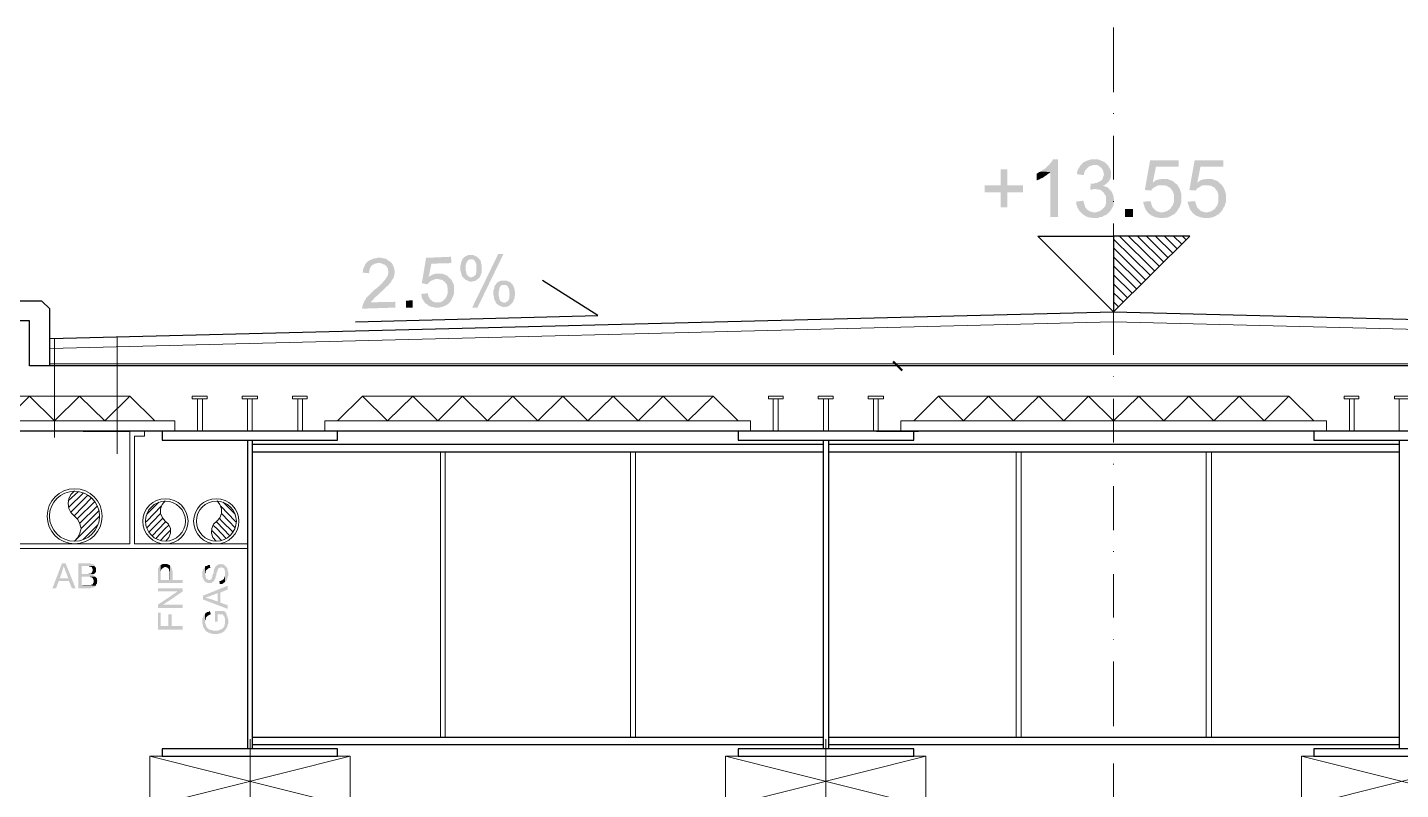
# Model space of a CAD drawing. Header units: millimetres. Extents: x -35.3 to 0.3, y 0.4 to 20.6.
# Drawn here: x -25.206 to -23.047, y 17.019 to 18.219 of the extents above; entities that cross this region are included whole.
import ezdxf

# ---------------------------------------------------------------- set-up
doc = ezdxf.new("R2010")
doc.units = ezdxf.units.MM
doc.linetypes.add('PDF_IMPORT', pattern=[1, 0.8, -0.2])
doc.layers.add('PDF _Geometria', color=7, linetype='Continuous')
doc.layers.add('PDF _Riempimenti solidi', color=7, linetype='Continuous')

msp = doc.modelspace()

# ---------------------------------------------------------------- hatches: boundary and pattern name
at = {"layer": 'PDF _Riempimenti solidi', "transparency": 33554559}
for points in [[(-23.586, 18.011), (-23.5935, 18.011), (-23.5952, 18.0085), (-23.596, 18.0068), (-23.5977, 18.0052), (-23.5993, 18.0027), (-23.601, 18.001), (-23.6035, 17.9993), (-23.6043, 17.9977), (-23.6068, 17.996), (-23.6085, 17.9952), (-23.611, 17.9935), (-23.6127, 17.9918), (-23.5977, 17.991), (-23.5977, 17.9202), (-23.586, 17.9202)], [(-23.5293, 18.011), (-23.5335, 18.011), (-23.5385, 18.0093), (-23.541, 18.0085), (-23.5427, 18.0077), (-23.5452, 18.0068), (-23.5468, 18.0052), (-23.5485, 18.0035), (-23.5285, 18.0018), (-23.5243, 18.0018), (-23.5218, 18.001), (-23.5202, 17.9993), (-23.5177, 17.9977), (-23.5168, 17.9968), (-23.516, 17.9952), (-23.5143, 17.9927), (-23.5143, 17.9902), (-23.5135, 17.9877), (-23.5135, 17.9868), (-23.5152, 17.9818), (-23.516, 17.9793), (-23.5177, 17.9777), (-23.5193, 17.9768), (-23.5202, 17.976), (-23.5227, 17.9752), (-23.5252, 17.9735), (-23.5277, 17.9735), (-23.5302, 17.9727), (-23.5327, 17.9727), (-23.511, 17.9718), (-23.5085, 17.9735), (-23.5052, 17.9768), (-23.5052, 17.9777), (-23.5035, 17.9802), (-23.5027, 17.9827), (-23.5027, 17.9927), (-23.5035, 17.9943), (-23.5043, 17.9968), (-23.506, 17.9993), (-23.506, 18.0002), (-23.5077, 18.0018), (-23.5093, 18.0035), (-23.5127, 18.0068), (-23.5152, 18.0077), (-23.5168, 18.0085), (-23.5193, 18.0093), (-23.521, 18.0102), (-23.5235, 18.011), (-23.526, 18.011)], [(-23.396, 18.0093), (-23.441, 18.0093), (-23.4493, 17.9627), (-23.4393, 17.9618), (-23.4385, 17.9635), (-23.4368, 17.9652), (-23.4343, 17.9668), (-23.4327, 17.9677), (-23.4302, 17.9693), (-23.4277, 17.9702), (-23.4227, 17.9702), (-23.3993, 17.9718), (-23.4018, 17.9735), (-23.4368, 17.9743), (-23.4318, 17.9993), (-23.396, 17.9993)], [(-23.326, 18.0093), (-23.371, 18.0093), (-23.3793, 17.9627), (-23.3693, 17.9618), (-23.3685, 17.9635), (-23.3668, 17.9652), (-23.3643, 17.9668), (-23.3627, 17.9677), (-23.3602, 17.9693), (-23.3577, 17.9702), (-23.3527, 17.9702), (-23.3293, 17.9718), (-23.3318, 17.9735), (-23.3668, 17.9743), (-23.3618, 17.9993), (-23.326, 17.9993)], [(-23.6652, 17.9952), (-23.676, 17.9952), (-23.676, 17.9702), (-23.701, 17.9702), (-23.701, 17.9593), (-23.676, 17.9593), (-23.676, 17.9352), (-23.6652, 17.9352), (-23.6652, 17.9593), (-23.641, 17.9593), (-23.641, 17.9702), (-23.6652, 17.9702)], [(-23.6127, 17.9918), (-23.6152, 17.991), (-23.6177, 17.9893), (-23.6193, 17.9885), (-23.6193, 17.9777), (-23.6177, 17.9785), (-23.6152, 17.9793), (-23.6127, 17.981), (-23.6102, 17.9818), (-23.6052, 17.9852), (-23.6027, 17.9868), (-23.601, 17.9885), (-23.5993, 17.9893), (-23.5977, 17.991)], [(-23.5485, 18.0035), (-23.5502, 18.0018), (-23.5518, 17.9993), (-23.5527, 17.9977), (-23.5543, 17.9952), (-23.5552, 17.9927), (-23.556, 17.9902), (-23.556, 17.9877), (-23.5452, 17.986), (-23.5452, 17.9868), (-23.5443, 17.9902), (-23.5435, 17.9927), (-23.5427, 17.9943), (-23.541, 17.996), (-23.5393, 17.9977), (-23.5377, 17.9993), (-23.536, 18.0002), (-23.5335, 18.001), (-23.531, 18.0018), (-23.5285, 18.0018)], [(-23.506, 17.9652), (-23.5277, 17.9643), (-23.526, 17.9643), (-23.5235, 17.9635), (-23.521, 17.9635), (-23.5185, 17.9627), (-23.5168, 17.961), (-23.5152, 17.9593), (-23.5135, 17.9585), (-23.5127, 17.956), (-23.511, 17.9543), (-23.5102, 17.9518), (-23.5102, 17.9418), (-23.511, 17.9393), (-23.5118, 17.9368), (-23.5135, 17.9352), (-23.5152, 17.9335), (-23.5168, 17.9318), (-23.5193, 17.9302), (-23.521, 17.9293), (-23.5235, 17.9285), (-23.526, 17.9277), (-23.5502, 17.9277), (-23.5485, 17.926), (-23.5468, 17.9243), (-23.5452, 17.9235), (-23.5427, 17.9218), (-23.541, 17.921), (-23.5385, 17.9202), (-23.536, 17.9193), (-23.5335, 17.9193), (-23.531, 17.9185), (-23.5243, 17.9185), (-23.5218, 17.9193), (-23.5193, 17.9202), (-23.5168, 17.9202), (-23.5143, 17.9218), (-23.5127, 17.9227), (-23.5102, 17.9235), (-23.5085, 17.9252), (-23.5068, 17.9268), (-23.506, 17.9268), (-23.5043, 17.9293), (-23.5027, 17.931), (-23.5018, 17.9327), (-23.5002, 17.9352), (-23.4993, 17.9368), (-23.4985, 17.9393), (-23.4985, 17.9418), (-23.4977, 17.9443), (-23.4977, 17.9477), (-23.4985, 17.9502), (-23.4985, 17.9527), (-23.4993, 17.9552), (-23.5002, 17.9577), (-23.501, 17.9593), (-23.5027, 17.9618), (-23.5043, 17.9635)], [(-23.5343, 17.9727), (-23.5352, 17.9635), (-23.5318, 17.9635), (-23.5293, 17.9643), (-23.5277, 17.9643), (-23.506, 17.9652), (-23.5077, 17.9668), (-23.5102, 17.9677), (-23.5127, 17.9685), (-23.5152, 17.9693), (-23.5127, 17.9702), (-23.511, 17.9718), (-23.5327, 17.9727)], [(-23.4193, 17.9802), (-23.4227, 17.9802), (-23.4252, 17.9793), (-23.4277, 17.9793), (-23.4302, 17.9785), (-23.4327, 17.9777), (-23.4343, 17.976), (-23.4368, 17.9743), (-23.4018, 17.9735), (-23.4035, 17.9752), (-23.4052, 17.9768), (-23.4077, 17.9777), (-23.4102, 17.9785), (-23.4118, 17.9793), (-23.4143, 17.9802), (-23.4168, 17.9802)], [(-23.3993, 17.9718), (-23.4227, 17.9702), (-23.4193, 17.9702), (-23.4168, 17.9693), (-23.4143, 17.9693), (-23.4127, 17.9677), (-23.4102, 17.9668), (-23.4085, 17.9652), (-23.4077, 17.9635), (-23.406, 17.9618), (-23.4052, 17.9602), (-23.4043, 17.9577), (-23.4035, 17.9552), (-23.4035, 17.9443), (-23.4043, 17.9418), (-23.4052, 17.9393), (-23.406, 17.9377), (-23.4077, 17.936), (-23.4085, 17.9335), (-23.4093, 17.9335), (-23.411, 17.9318), (-23.4135, 17.9302), (-23.4152, 17.9293), (-23.4177, 17.9285), (-23.4202, 17.9277), (-23.4227, 17.9277), (-23.4002, 17.9277), (-23.3985, 17.9293), (-23.3985, 17.9302), (-23.3968, 17.9318), (-23.396, 17.9343), (-23.3943, 17.936), (-23.3935, 17.9385), (-23.3927, 17.941), (-23.3918, 17.9435), (-23.3918, 17.9568), (-23.3927, 17.9593), (-23.3935, 17.9618), (-23.3943, 17.9643), (-23.3952, 17.966), (-23.3968, 17.9685), (-23.3977, 17.9702)], [(-23.3493, 17.9802), (-23.3527, 17.9802), (-23.3552, 17.9793), (-23.3577, 17.9793), (-23.3602, 17.9785), (-23.3627, 17.9777), (-23.3643, 17.976), (-23.3668, 17.9743), (-23.3318, 17.9735), (-23.3352, 17.9768), (-23.3377, 17.9777), (-23.3402, 17.9785), (-23.3418, 17.9793), (-23.3443, 17.9802), (-23.3468, 17.9802)], [(-23.3293, 17.9718), (-23.3527, 17.9702), (-23.3493, 17.9702), (-23.3468, 17.9693), (-23.3443, 17.9693), (-23.3427, 17.9677), (-23.3402, 17.9668), (-23.3385, 17.9652), (-23.3377, 17.9635), (-23.336, 17.9618), (-23.3352, 17.9602), (-23.3343, 17.9577), (-23.3335, 17.9552), (-23.3335, 17.9443), (-23.3343, 17.9418), (-23.3352, 17.9393), (-23.336, 17.9377), (-23.3377, 17.936), (-23.3385, 17.9335), (-23.3393, 17.9335), (-23.341, 17.9318), (-23.3435, 17.9302), (-23.3452, 17.9293), (-23.3477, 17.9285), (-23.3502, 17.9277), (-23.3527, 17.9277), (-23.3302, 17.9277), (-23.3285, 17.9293), (-23.3285, 17.9302), (-23.3268, 17.9318), (-23.326, 17.9343), (-23.3243, 17.936), (-23.3235, 17.9385), (-23.3227, 17.941), (-23.3218, 17.9435), (-23.3218, 17.9568), (-23.3227, 17.9593), (-23.3235, 17.9618), (-23.3243, 17.9643), (-23.3252, 17.966), (-23.3268, 17.9685), (-23.3277, 17.9702)], [(-23.546, 17.946), (-23.5577, 17.9443), (-23.5568, 17.9427), (-23.5568, 17.9402), (-23.556, 17.9377), (-23.5552, 17.9352), (-23.5543, 17.9335), (-23.5527, 17.931), (-23.5518, 17.9293), (-23.5502, 17.9277), (-23.5285, 17.9277), (-23.531, 17.9277), (-23.5335, 17.9285), (-23.536, 17.9293), (-23.5377, 17.9302), (-23.5393, 17.9318), (-23.5402, 17.9318), (-23.541, 17.9335), (-23.5427, 17.9352), (-23.5435, 17.9377), (-23.5443, 17.9402), (-23.5452, 17.9427)], [(-23.4402, 17.9452), (-23.4518, 17.9443), (-23.4518, 17.9427), (-23.451, 17.9402), (-23.4502, 17.9377), (-23.4493, 17.9352), (-23.4485, 17.9335), (-23.4477, 17.931), (-23.446, 17.9293), (-23.4443, 17.9268), (-23.4427, 17.9252), (-23.441, 17.9243), (-23.4393, 17.9227), (-23.4368, 17.9218), (-23.4352, 17.921), (-23.4327, 17.9202), (-23.4302, 17.9193), (-23.4277, 17.9193), (-23.4252, 17.9185), (-23.4193, 17.9185), (-23.4168, 17.9193), (-23.4143, 17.9193), (-23.4118, 17.9202), (-23.4102, 17.921), (-23.4077, 17.9218), (-23.406, 17.9235), (-23.4035, 17.9243), (-23.4018, 17.926), (-23.4002, 17.9277), (-23.4252, 17.9277), (-23.4277, 17.9285), (-23.4302, 17.9293), (-23.4318, 17.9302), (-23.4335, 17.9318), (-23.4352, 17.9335), (-23.4368, 17.9352), (-23.4377, 17.9368), (-23.4385, 17.9393), (-23.4393, 17.9418)], [(-23.3702, 17.9452), (-23.3818, 17.9443), (-23.3818, 17.9427), (-23.381, 17.9402), (-23.3802, 17.9377), (-23.3793, 17.9352), (-23.3785, 17.9335), (-23.3777, 17.931), (-23.376, 17.9293), (-23.3743, 17.9268), (-23.3727, 17.9252), (-23.371, 17.9243), (-23.3693, 17.9227), (-23.3668, 17.9218), (-23.3652, 17.921), (-23.3627, 17.9202), (-23.3602, 17.9193), (-23.3577, 17.9193), (-23.3552, 17.9185), (-23.3493, 17.9185), (-23.3468, 17.9193), (-23.3443, 17.9193), (-23.3418, 17.9202), (-23.3402, 17.921), (-23.3377, 17.9218), (-23.336, 17.9235), (-23.3335, 17.9243), (-23.3302, 17.9277), (-23.3552, 17.9277), (-23.3577, 17.9285), (-23.3602, 17.9293), (-23.3618, 17.9302), (-23.3635, 17.9318), (-23.3668, 17.9352), (-23.3677, 17.9368), (-23.3685, 17.9393), (-23.3693, 17.9418)], [(-23.4677, 17.9202), (-23.4677, 17.9327), (-23.4802, 17.9327), (-23.4802, 17.9202)], [(-24.6543, 17.856), (-24.656, 17.856), (-24.6585, 17.8552), (-24.661, 17.8552), (-24.6627, 17.8543), (-24.6652, 17.8535), (-24.6668, 17.8527), (-24.6685, 17.8518), (-24.6702, 17.851), (-24.6718, 17.8493), (-24.6727, 17.8485), (-24.6743, 17.8468), (-24.6752, 17.8452), (-24.676, 17.8435), (-24.6768, 17.841), (-24.6777, 17.8393), (-24.6785, 17.8368), (-24.6785, 17.8352), (-24.6793, 17.8327), (-24.6693, 17.8318), (-24.6685, 17.8335), (-24.6685, 17.836), (-24.6677, 17.8385), (-24.6677, 17.8402), (-24.666, 17.8418), (-24.6652, 17.8435), (-24.6643, 17.8443), (-24.6627, 17.8452), (-24.6602, 17.8468), (-24.6585, 17.8468), (-24.656, 17.8477), (-24.6543, 17.8477), (-24.6343, 17.8485), (-24.636, 17.8502), (-24.6377, 17.851), (-24.6393, 17.8527), (-24.6427, 17.8543), (-24.6452, 17.8552), (-24.6468, 17.8552), (-24.6493, 17.856), (-24.6518, 17.856)], [(-24.5402, 17.8577), (-24.5793, 17.856), (-24.586, 17.816), (-24.5768, 17.8143), (-24.576, 17.816), (-24.5743, 17.8177), (-24.5727, 17.8193), (-24.571, 17.8202), (-24.5685, 17.821), (-24.5668, 17.8218), (-24.5643, 17.8227), (-24.5627, 17.8227), (-24.5427, 17.8243), (-24.5443, 17.826), (-24.5752, 17.826), (-24.571, 17.8468), (-24.5393, 17.8477)], [(-24.5218, 17.8543), (-24.5227, 17.8527), (-24.5235, 17.8502), (-24.5243, 17.8485), (-24.5243, 17.8468), (-24.5252, 17.8443), (-24.5252, 17.8352), (-24.5243, 17.8327), (-24.5235, 17.8302), (-24.5235, 17.8285), (-24.5227, 17.8268), (-24.521, 17.8252), (-24.5202, 17.8235), (-24.5193, 17.8235), (-24.5177, 17.8218), (-24.516, 17.821), (-24.5143, 17.8202), (-24.5127, 17.8193), (-24.5102, 17.8185), (-24.5068, 17.8185), (-24.5052, 17.8193), (-24.5027, 17.8193), (-24.501, 17.8202), (-24.4993, 17.8218), (-24.4977, 17.8227), (-24.496, 17.8243), (-24.4952, 17.8252), (-24.5085, 17.8252), (-24.511, 17.826), (-24.5127, 17.8268), (-24.5143, 17.8285), (-24.5152, 17.8302), (-24.516, 17.8318), (-24.516, 17.8335), (-24.5168, 17.836), (-24.5168, 17.8452), (-24.516, 17.8477), (-24.5152, 17.8493), (-24.5143, 17.8502), (-24.5143, 17.851), (-24.5127, 17.8527), (-24.511, 17.8535), (-24.5085, 17.8535)], [(-24.5093, 17.8602), (-24.5135, 17.8602), (-24.5152, 17.8593), (-24.5168, 17.8585), (-24.5185, 17.8577), (-24.5202, 17.856), (-24.5218, 17.8543), (-24.5085, 17.8535), (-24.506, 17.8535), (-24.5043, 17.8527), (-24.5027, 17.851), (-24.5018, 17.8493), (-24.501, 17.8477), (-24.5002, 17.8452), (-24.5002, 17.8335), (-24.501, 17.8318), (-24.501, 17.8302), (-24.5018, 17.8285), (-24.5027, 17.8285), (-24.5043, 17.8268), (-24.506, 17.826), (-24.5085, 17.8252), (-24.4952, 17.8252), (-24.4943, 17.8268), (-24.4935, 17.8285), (-24.4927, 17.831), (-24.4918, 17.8327), (-24.4918, 17.8443), (-24.4927, 17.8468), (-24.4927, 17.8485), (-24.4935, 17.851), (-24.4943, 17.8527), (-24.496, 17.8543), (-24.4968, 17.8552), (-24.4977, 17.856), (-24.4993, 17.8577), (-24.501, 17.8585), (-24.5027, 17.8593), (-24.5052, 17.8602), (-24.5068, 17.8602)], [(-24.4577, 17.8618), (-24.466, 17.8618), (-24.5068, 17.7777), (-24.4985, 17.7777)], [(-24.6343, 17.8485), (-24.6543, 17.8477), (-24.651, 17.8477), (-24.6485, 17.8468), (-24.6468, 17.846), (-24.6443, 17.8452), (-24.6435, 17.8443), (-24.6427, 17.8443), (-24.6418, 17.8427), (-24.6402, 17.841), (-24.6393, 17.8385), (-24.6393, 17.8368), (-24.6385, 17.8343), (-24.6385, 17.8327), (-24.6393, 17.831), (-24.6393, 17.8293), (-24.6402, 17.8268), (-24.6418, 17.8252), (-24.6427, 17.8227), (-24.646, 17.8193), (-24.6468, 17.8177), (-24.6485, 17.816), (-24.6502, 17.8143), (-24.6518, 17.8127), (-24.6535, 17.811), (-24.656, 17.8093), (-24.6577, 17.8077), (-24.6602, 17.806), (-24.6618, 17.8043), (-24.6635, 17.8027), (-24.6668, 17.7993), (-24.6685, 17.7977), (-24.6702, 17.796), (-24.671, 17.7952), (-24.6727, 17.7935), (-24.6735, 17.7927), (-24.6743, 17.7902), (-24.676, 17.7885), (-24.6768, 17.7868), (-24.6777, 17.7843), (-24.6785, 17.7827), (-24.6793, 17.7802), (-24.6793, 17.776), (-24.6277, 17.7777), (-24.6277, 17.7868), (-24.666, 17.786), (-24.6652, 17.7877), (-24.6618, 17.791), (-24.6618, 17.7918), (-24.6602, 17.7927), (-24.6593, 17.7943), (-24.6577, 17.7952), (-24.656, 17.7968), (-24.6535, 17.7993), (-24.651, 17.801), (-24.651, 17.8018), (-24.6485, 17.8035), (-24.6468, 17.8052), (-24.6452, 17.8068), (-24.6435, 17.8085), (-24.6418, 17.8102), (-24.6402, 17.8118), (-24.6385, 17.8127), (-24.6377, 17.8143), (-24.6368, 17.8152), (-24.636, 17.816), (-24.6343, 17.8177), (-24.6335, 17.8202), (-24.6327, 17.8218), (-24.631, 17.8235), (-24.6302, 17.8252), (-24.6302, 17.826), (-24.6293, 17.8285), (-24.6293, 17.8302), (-24.6285, 17.8327), (-24.6285, 17.8352), (-24.6293, 17.8368), (-24.6293, 17.8393), (-24.6302, 17.841), (-24.631, 17.8435), (-24.6327, 17.8468)], [(-24.5602, 17.831), (-24.5652, 17.831), (-24.5668, 17.8302), (-24.5693, 17.8293), (-24.5727, 17.8277), (-24.5752, 17.826), (-24.5443, 17.826), (-24.546, 17.8277), (-24.5477, 17.8285), (-24.5493, 17.8293), (-24.5518, 17.8302), (-24.5535, 17.831), (-24.5577, 17.831)], [(-24.5427, 17.8243), (-24.5627, 17.8227), (-24.5593, 17.8227), (-24.5577, 17.8218), (-24.5552, 17.8218), (-24.5535, 17.821), (-24.5518, 17.8193), (-24.5502, 17.8185), (-24.5493, 17.8177), (-24.5485, 17.816), (-24.5468, 17.8143), (-24.546, 17.8118), (-24.546, 17.8102), (-24.5452, 17.8077), (-24.5452, 17.8002), (-24.546, 17.7985), (-24.5468, 17.796), (-24.5477, 17.7943), (-24.5493, 17.791), (-24.5502, 17.791), (-24.5535, 17.7877), (-24.5568, 17.786), (-24.561, 17.786), (-24.5418, 17.786), (-24.541, 17.7877), (-24.5402, 17.7885), (-24.5377, 17.7935), (-24.5368, 17.796), (-24.536, 17.7977), (-24.5352, 17.7993), (-24.5352, 17.8118), (-24.536, 17.8143), (-24.5368, 17.816), (-24.5385, 17.8193), (-24.5393, 17.8218), (-24.541, 17.8227)], [(-24.4693, 17.8143), (-24.471, 17.8127), (-24.4718, 17.8102), (-24.4718, 17.8085), (-24.4727, 17.8068), (-24.4735, 17.8043), (-24.4735, 17.7977), (-24.4727, 17.7952), (-24.4727, 17.7927), (-24.4718, 17.7902), (-24.471, 17.7885), (-24.4685, 17.7835), (-24.4677, 17.7835), (-24.466, 17.7818), (-24.4643, 17.781), (-24.4627, 17.7802), (-24.4602, 17.7793), (-24.4585, 17.7785), (-24.4552, 17.7785), (-24.4535, 17.7793), (-24.451, 17.7793), (-24.4493, 17.7802), (-24.4477, 17.7818), (-24.446, 17.7827), (-24.4443, 17.7843), (-24.4435, 17.7852), (-24.4568, 17.7852), (-24.4585, 17.786), (-24.461, 17.7868), (-24.4627, 17.7885), (-24.4635, 17.7902), (-24.4643, 17.7918), (-24.4643, 17.7935), (-24.4652, 17.796), (-24.4652, 17.8027), (-24.4643, 17.8052), (-24.4643, 17.8077), (-24.4635, 17.8093), (-24.4627, 17.8102), (-24.4627, 17.811), (-24.461, 17.8127), (-24.4593, 17.8135), (-24.4568, 17.8135)], [(-24.4577, 17.8202), (-24.461, 17.8202), (-24.4635, 17.8193), (-24.4652, 17.8185), (-24.4668, 17.8177), (-24.4685, 17.816), (-24.4693, 17.8143), (-24.4568, 17.8135), (-24.4543, 17.8135), (-24.4527, 17.8127), (-24.451, 17.811), (-24.4502, 17.8093), (-24.4493, 17.8077), (-24.4485, 17.8052), (-24.4485, 17.8002), (-24.4477, 17.7985), (-24.4485, 17.796), (-24.4485, 17.7918), (-24.4502, 17.7885), (-24.451, 17.7877), (-24.4527, 17.7868), (-24.4543, 17.786), (-24.456, 17.7852), (-24.4435, 17.7852), (-24.4427, 17.7868), (-24.4418, 17.7885), (-24.441, 17.791), (-24.4402, 17.7927), (-24.4402, 17.7952), (-24.4393, 17.7977), (-24.4393, 17.8018), (-24.4402, 17.8043), (-24.4402, 17.8068), (-24.441, 17.8085), (-24.4418, 17.811), (-24.4427, 17.8127), (-24.4435, 17.8143), (-24.4452, 17.8152), (-24.4452, 17.816), (-24.4468, 17.8177), (-24.4493, 17.8185), (-24.451, 17.8193), (-24.4527, 17.8202), (-24.4552, 17.8202)], [(-24.611, 17.7777), (-24.611, 17.7885), (-24.6002, 17.7893), (-24.6002, 17.7777)], [(-24.5768, 17.8002), (-24.5868, 17.7993), (-24.5868, 17.7977), (-24.586, 17.796), (-24.586, 17.7935), (-24.5852, 17.7918), (-24.5843, 17.7893), (-24.5827, 17.7877), (-24.5818, 17.786), (-24.5802, 17.7843), (-24.5785, 17.7835), (-24.5777, 17.7827), (-24.576, 17.781), (-24.5743, 17.7802), (-24.5718, 17.7793), (-24.5702, 17.7785), (-24.5677, 17.7785), (-24.566, 17.7777), (-24.5585, 17.7777), (-24.556, 17.7785), (-24.5543, 17.7785), (-24.5527, 17.7793), (-24.5502, 17.7802), (-24.5468, 17.7818), (-24.5452, 17.7835), (-24.5435, 17.7843), (-24.5418, 17.786), (-24.566, 17.786), (-24.5693, 17.7877), (-24.571, 17.7893), (-24.5727, 17.7902), (-24.5743, 17.7935), (-24.576, 17.7952), (-24.576, 17.7977)], [(-25.146, 17.3752), (-25.1518, 17.3752), (-25.1668, 17.336), (-25.161, 17.336), (-25.1568, 17.3477), (-25.141, 17.3477), (-25.1552, 17.3518), (-25.151, 17.3635), (-25.151, 17.3652), (-25.1502, 17.366), (-25.1502, 17.3677), (-25.1493, 17.3693), (-25.1493, 17.371)], [(-25.146, 17.3752), (-25.1493, 17.371), (-25.1485, 17.3702), (-25.1485, 17.3685), (-25.1477, 17.3677), (-25.1477, 17.3668), (-25.1468, 17.3652), (-25.1468, 17.3643), (-25.146, 17.3627), (-25.1418, 17.3518), (-25.1552, 17.3518), (-25.141, 17.3477), (-25.136, 17.336), (-25.1302, 17.336)], [(-25.111, 17.3752), (-25.126, 17.3752), (-25.126, 17.336), (-25.1068, 17.336), (-25.106, 17.3368), (-25.1035, 17.3368), (-25.1018, 17.3377), (-25.101, 17.3377), (-25.1002, 17.3385), (-25.0993, 17.3393), (-25.0985, 17.3402), (-25.121, 17.341), (-25.121, 17.3543), (-25.0993, 17.3543), (-25.1002, 17.3552), (-25.101, 17.3552), (-25.1018, 17.356), (-25.1027, 17.3568), (-25.1035, 17.3568), (-25.1027, 17.3577), (-25.1018, 17.3585), (-25.121, 17.3585), (-25.121, 17.371), (-25.1002, 17.371), (-25.101, 17.3718), (-25.101, 17.3727), (-25.1018, 17.3735), (-25.1035, 17.3735), (-25.1043, 17.3743), (-25.106, 17.3743), (-25.1068, 17.3752), (-25.1102, 17.3752)], [(-25.1002, 17.371), (-25.1127, 17.371), (-25.1093, 17.371), (-25.1085, 17.3702), (-25.1068, 17.3702), (-25.106, 17.3693), (-25.1052, 17.3693), (-25.1043, 17.3685), (-25.1043, 17.3677), (-25.1035, 17.3668), (-25.1035, 17.3635), (-25.1043, 17.3618), (-25.1043, 17.361), (-25.1052, 17.3602), (-25.106, 17.3593), (-25.1085, 17.3593), (-25.1102, 17.3585), (-25.121, 17.3585), (-25.1018, 17.3585), (-25.101, 17.3593), (-25.1002, 17.3593), (-25.0993, 17.3602), (-25.0993, 17.361), (-25.0985, 17.3618), (-25.0985, 17.3685), (-25.0993, 17.3693), (-25.1002, 17.3702)], [(-25.001, 17.3593), (-25.001, 17.3443), (-24.9618, 17.3443), (-24.9618, 17.3493), (-24.9777, 17.3493), (-24.9777, 17.3635), (-24.9785, 17.3643), (-24.9785, 17.3668), (-24.9793, 17.3677), (-24.9793, 17.3685), (-24.9802, 17.3693), (-24.9802, 17.3702), (-24.981, 17.371), (-24.9818, 17.3718), (-24.9827, 17.3493), (-24.9968, 17.3493), (-24.9968, 17.3727), (-24.9977, 17.3718), (-24.9985, 17.371), (-24.9993, 17.3702), (-24.9993, 17.3693), (-25.0002, 17.3685), (-25.0002, 17.3677), (-25.001, 17.3668), (-25.001, 17.361)], [(-24.9968, 17.3727), (-24.9968, 17.3593), (-24.9968, 17.3627), (-24.996, 17.3635), (-24.996, 17.3652), (-24.9952, 17.366), (-24.9943, 17.3668), (-24.9935, 17.3677), (-24.9927, 17.3685), (-24.9918, 17.3685), (-24.991, 17.3693), (-24.9877, 17.3693), (-24.9868, 17.3685), (-24.986, 17.3685), (-24.9852, 17.3677), (-24.9843, 17.3668), (-24.9835, 17.366), (-24.9835, 17.3643), (-24.9827, 17.3635), (-24.9827, 17.3493), (-24.9818, 17.3718), (-24.9827, 17.3727), (-24.9835, 17.3727), (-24.9843, 17.3735), (-24.9852, 17.3735), (-24.9868, 17.3743), (-24.9935, 17.3743), (-24.9943, 17.3735), (-24.9952, 17.3735), (-24.996, 17.3727)], [(-24.931, 17.3577), (-24.931, 17.3535), (-24.9302, 17.3527), (-24.9302, 17.3518), (-24.9293, 17.351), (-24.9293, 17.3502), (-24.9285, 17.3485), (-24.9277, 17.3477), (-24.9277, 17.3468), (-24.9268, 17.3468), (-24.926, 17.346), (-24.9252, 17.3452), (-24.9243, 17.3452), (-24.9235, 17.3443), (-24.9168, 17.3443), (-24.916, 17.3452), (-24.9152, 17.3452), (-24.9152, 17.346), (-24.9143, 17.346), (-24.9135, 17.3468), (-24.9127, 17.3477), (-24.9118, 17.3485), (-24.9118, 17.3502), (-24.911, 17.351), (-24.9102, 17.3527), (-24.9102, 17.3543), (-24.9093, 17.356), (-24.9093, 17.3585), (-24.9085, 17.3593), (-24.9085, 17.361), (-24.9077, 17.3618), (-24.9077, 17.3635), (-24.9068, 17.3643), (-24.9068, 17.3652), (-24.906, 17.3668), (-24.9052, 17.3677), (-24.9043, 17.3677), (-24.9035, 17.3685), (-24.9027, 17.3685), (-24.9018, 17.3693), (-24.901, 17.3693), (-24.9002, 17.3685), (-24.8993, 17.3685), (-24.8985, 17.3677), (-24.8977, 17.3677), (-24.8968, 17.3668), (-24.896, 17.3652), (-24.896, 17.3635), (-24.8952, 17.3627), (-24.8952, 17.346), (-24.8943, 17.3468), (-24.8935, 17.3477), (-24.8927, 17.3485), (-24.8927, 17.3493), (-24.8918, 17.3502), (-24.8918, 17.3518), (-24.891, 17.3527), (-24.891, 17.3543), (-24.8902, 17.356), (-24.8902, 17.3618), (-24.891, 17.3627), (-24.891, 17.3652), (-24.8918, 17.366), (-24.8918, 17.3677), (-24.8927, 17.3685), (-24.8935, 17.3693), (-24.8935, 17.3702), (-24.8943, 17.371), (-24.8952, 17.3718), (-24.896, 17.3718), (-24.8968, 17.3727), (-24.8977, 17.3735), (-24.9002, 17.3735), (-24.901, 17.3743), (-24.9027, 17.3743), (-24.9035, 17.3735), (-24.906, 17.3735), (-24.9068, 17.3727), (-24.9077, 17.3727), (-24.9085, 17.3718), (-24.9093, 17.371), (-24.9102, 17.3702), (-24.911, 17.3693), (-24.911, 17.3685), (-24.9118, 17.3677), (-24.9118, 17.3668), (-24.9127, 17.366), (-24.9127, 17.3635), (-24.9135, 17.3627), (-24.9135, 17.3602), (-24.9143, 17.3585), (-24.9143, 17.3577), (-24.9152, 17.356), (-24.9152, 17.3543), (-24.916, 17.3535), (-24.916, 17.3518), (-24.9168, 17.351), (-24.9177, 17.3502), (-24.9185, 17.3493), (-24.9218, 17.3493), (-24.9227, 17.3502), (-24.9243, 17.3502), (-24.9243, 17.351), (-24.9252, 17.3518), (-24.9252, 17.3527), (-24.926, 17.3535), (-24.926, 17.3568), (-24.9268, 17.3585), (-24.9268, 17.3702), (-24.9268, 17.3693), (-24.9277, 17.3685), (-24.9285, 17.3677), (-24.9293, 17.3668), (-24.9293, 17.3652), (-24.9302, 17.3643), (-24.9302, 17.3635), (-24.931, 17.3627), (-24.931, 17.3593)], [(-24.9268, 17.3702), (-24.9268, 17.3585), (-24.9268, 17.3593), (-24.926, 17.3602), (-24.926, 17.3627), (-24.9252, 17.3635), (-24.9252, 17.3643), (-24.9243, 17.3652), (-24.9235, 17.366), (-24.9227, 17.366), (-24.9218, 17.3668), (-24.921, 17.3677), (-24.9185, 17.3677), (-24.9193, 17.3727), (-24.9218, 17.3727), (-24.9227, 17.3718), (-24.9235, 17.3718), (-24.9243, 17.371), (-24.926, 17.371)], [(-24.9043, 17.3477), (-24.9035, 17.3427), (-24.9002, 17.3427), (-24.8993, 17.3435), (-24.8985, 17.3435), (-24.8977, 17.3443), (-24.8968, 17.3452), (-24.896, 17.3452), (-24.8952, 17.346), (-24.8952, 17.3593), (-24.8952, 17.3552), (-24.896, 17.3543), (-24.896, 17.3535), (-24.8968, 17.3527), (-24.8968, 17.351), (-24.8977, 17.3502), (-24.8985, 17.3502), (-24.8993, 17.3493), (-24.9002, 17.3485), (-24.901, 17.3485), (-24.9018, 17.3477), (-24.9027, 17.3477)], [(-25.0993, 17.3543), (-25.1118, 17.3543), (-25.1077, 17.3543), (-25.1068, 17.3535), (-25.1052, 17.3535), (-25.1043, 17.3527), (-25.1035, 17.3518), (-25.1027, 17.351), (-25.1027, 17.3502), (-25.1018, 17.3493), (-25.1018, 17.3452), (-25.1027, 17.3443), (-25.1027, 17.3435), (-25.1035, 17.3427), (-25.1043, 17.3418), (-25.1052, 17.3418), (-25.1068, 17.341), (-25.121, 17.341), (-25.0985, 17.3402), (-25.0985, 17.341), (-25.0977, 17.3427), (-25.0968, 17.3435), (-25.0968, 17.346), (-25.096, 17.3477), (-25.0968, 17.3485), (-25.0968, 17.3518), (-25.0977, 17.3527), (-25.0985, 17.3535)], [(-25.001, 17.336), (-25.001, 17.331), (-24.9618, 17.331), (-24.9618, 17.336)], [(-24.9302, 17.3243), (-24.926, 17.321), (-24.9252, 17.3218), (-24.9235, 17.3218), (-24.9227, 17.3227), (-24.9218, 17.3227), (-24.9202, 17.3235), (-24.9193, 17.3235), (-24.9177, 17.3243), (-24.9068, 17.3285), (-24.9068, 17.3152), (-24.9027, 17.3293), (-24.891, 17.3343), (-24.891, 17.3402)], [(-25.001, 17.3102), (-24.9927, 17.3102), (-24.9618, 17.331), (-24.9702, 17.331)], [(-24.9302, 17.3243), (-24.9302, 17.3185), (-24.891, 17.3035), (-24.891, 17.3093), (-24.9027, 17.3135), (-24.9027, 17.3293), (-24.9068, 17.3152), (-24.9185, 17.3193), (-24.9202, 17.3193), (-24.921, 17.3202), (-24.9227, 17.3202), (-24.9243, 17.321), (-24.926, 17.321)], [(-25.001, 17.3102), (-25.001, 17.3052), (-24.9618, 17.3052), (-24.9618, 17.3102), (-24.9927, 17.3102)], [(-25.001, 17.2977), (-25.001, 17.271), (-24.9618, 17.271), (-24.9618, 17.2768), (-24.9793, 17.2768), (-24.9793, 17.2952), (-24.9843, 17.2952), (-24.9843, 17.2768), (-24.9968, 17.2768), (-24.9968, 17.2977)], [(-24.931, 17.2835), (-24.931, 17.2793), (-24.9302, 17.2785), (-24.9302, 17.276), (-24.9293, 17.2752), (-24.9293, 17.2743), (-24.9285, 17.2735), (-24.9285, 17.2727), (-24.9277, 17.2718), (-24.9268, 17.271), (-24.9268, 17.2702), (-24.926, 17.2693), (-24.9252, 17.2685), (-24.9243, 17.2677), (-24.9235, 17.2677), (-24.9227, 17.2668), (-24.921, 17.266), (-24.9202, 17.266), (-24.9193, 17.2652), (-24.9168, 17.2652), (-24.916, 17.2643), (-24.9052, 17.2643), (-24.9043, 17.2652), (-24.9018, 17.2652), (-24.901, 17.266), (-24.9002, 17.266), (-24.8993, 17.2668), (-24.8985, 17.2668), (-24.8977, 17.2677), (-24.8968, 17.2685), (-24.896, 17.2693), (-24.8952, 17.2702), (-24.8943, 17.271), (-24.8952, 17.2835), (-24.8952, 17.2802), (-24.896, 17.2793), (-24.896, 17.2777), (-24.8968, 17.276), (-24.8977, 17.2752), (-24.8977, 17.2743), (-24.8985, 17.2735), (-24.8993, 17.2727), (-24.9002, 17.2727), (-24.901, 17.2718), (-24.9018, 17.271), (-24.9035, 17.271), (-24.9043, 17.2702), (-24.9052, 17.2702), (-24.906, 17.2693), (-24.9143, 17.2693), (-24.916, 17.2702), (-24.9177, 17.2702), (-24.9185, 17.271), (-24.9202, 17.271), (-24.921, 17.2718), (-24.9218, 17.2727), (-24.9227, 17.2735), (-24.9235, 17.2735), (-24.9235, 17.2743), (-24.9243, 17.2752), (-24.9252, 17.2768), (-24.9252, 17.2777), (-24.926, 17.2785), (-24.926, 17.2802), (-24.9268, 17.281), (-24.9268, 17.296), (-24.9277, 17.2952), (-24.9277, 17.2943), (-24.9285, 17.2935), (-24.9293, 17.2927), (-24.9293, 17.291), (-24.9302, 17.291), (-24.9302, 17.2893), (-24.931, 17.2885), (-24.931, 17.2852)], [(-24.9268, 17.296), (-24.9268, 17.2835), (-24.9268, 17.2852), (-24.926, 17.286), (-24.926, 17.2885), (-24.9252, 17.2893), (-24.9252, 17.2902), (-24.9243, 17.291), (-24.9235, 17.2918), (-24.9227, 17.2927), (-24.9218, 17.2935), (-24.921, 17.2935), (-24.9202, 17.2943), (-24.9193, 17.2943), (-24.9177, 17.2952), (-24.9193, 17.3002), (-24.9202, 17.2993), (-24.921, 17.2993), (-24.9218, 17.2985), (-24.9235, 17.2985), (-24.9243, 17.2977), (-24.9252, 17.2977), (-24.926, 17.2968)], [(-24.911, 17.3002), (-24.911, 17.2835), (-24.9068, 17.2835), (-24.9068, 17.2952), (-24.8993, 17.2952), (-24.8985, 17.2943), (-24.8977, 17.2935), (-24.8977, 17.2927), (-24.8968, 17.2918), (-24.896, 17.2902), (-24.896, 17.2893), (-24.8952, 17.2877), (-24.8952, 17.2835), (-24.8943, 17.271), (-24.8943, 17.2718), (-24.8935, 17.2727), (-24.8927, 17.2735), (-24.8927, 17.2743), (-24.8918, 17.2752), (-24.8918, 17.2768), (-24.891, 17.2777), (-24.891, 17.2793), (-24.8902, 17.281), (-24.8902, 17.2868), (-24.891, 17.2885), (-24.891, 17.2902), (-24.8918, 17.291), (-24.8918, 17.2927), (-24.8927, 17.2935), (-24.8927, 17.2943), (-24.8935, 17.296), (-24.8935, 17.2968), (-24.8943, 17.2977), (-24.8952, 17.2985), (-24.896, 17.2993), (-24.8968, 17.3002)]]:
    msp.add_hatch(color=256, dxfattribs=at).paths.add_polyline_path(points)

# ---------------------------------------------------------------- linework, layer by layer
at = {"layer": 'PDF _Geometria', "lineweight": 9}
for points in [[(-23.4985, 18.2185), (-23.4985, 18.1168)], [(-23.4985, 18.0827), (-23.4985, 18.0835)], [(-23.4985, 18.0477), (-23.4985, 17.9793)], [(-23.4985, 17.9443), (-23.4985, 17.9452)], [(-23.4985, 17.9102), (-23.4985, 17.841)], [(-23.4985, 17.8068), (-23.4985, 17.8077)], [(-23.4985, 17.7727), (-23.4985, 17.7035)], [(-21.8252, 17.7135), (-23.4985, 17.7552), (-25.171, 17.7135)], [(-25.1635, 17.7293), (-25.1635, 17.5735)], [(-25.0652, 17.7318), (-25.0652, 17.5477)], [(-25.171, 17.6893), (-21.8252, 17.6893)], [(-23.4985, 17.6685), (-23.4985, 17.6693)], [(-25.0452, 17.6385), (-25.3602, 17.6385), (-25.3993, 17.5993)], [(-25.3602, 17.6385), (-25.321, 17.5993), (-25.2818, 17.6385), (-25.2418, 17.5993), (-25.2027, 17.6385), (-25.1635, 17.5993), (-25.1243, 17.6385), (-25.0843, 17.5993), (-25.0452, 17.6385), (-25.006, 17.5993)], [(-24.1277, 17.6385), (-24.6793, 17.6385), (-24.7185, 17.5993)], [(-24.6793, 17.6385), (-24.6402, 17.5993), (-24.6002, 17.6385), (-24.561, 17.5993), (-24.5218, 17.6385), (-24.4827, 17.5993), (-24.4427, 17.6385), (-24.4035, 17.5993), (-24.3643, 17.6385), (-24.3252, 17.5993), (-24.2852, 17.6385), (-24.246, 17.5993), (-24.2068, 17.6385), (-24.1677, 17.5993), (-24.1277, 17.6385), (-24.0885, 17.5993)], [(-23.8127, 17.5993), (-23.7735, 17.6385), (-23.7343, 17.5993), (-23.6952, 17.6385), (-23.656, 17.5993), (-23.616, 17.6385), (-23.5768, 17.5993), (-23.5377, 17.6385), (-23.4985, 17.5993), (-23.4585, 17.6385), (-23.4193, 17.5993), (-23.3802, 17.6385), (-23.341, 17.5993), (-23.301, 17.6385), (-23.2618, 17.5993), (-23.2227, 17.6385), (-23.1835, 17.5993)], [(-23.7735, 17.6385), (-23.2227, 17.6385)], [(-24.9385, 17.5835), (-24.9385, 17.6343)], [(-24.931, 17.5835), (-24.931, 17.6343)], [(-24.8602, 17.5835), (-24.8602, 17.6343)], [(-24.8527, 17.5835), (-24.8527, 17.6343)], [(-24.781, 17.5835), (-24.781, 17.6343)], [(-24.7735, 17.5835), (-24.7735, 17.6343)], [(-24.0335, 17.5835), (-24.0335, 17.6343)], [(-24.026, 17.5835), (-24.026, 17.6343)], [(-23.9543, 17.5835), (-23.9543, 17.6343)], [(-23.9468, 17.5835), (-23.9468, 17.6343)], [(-23.876, 17.5835), (-23.876, 17.6343)], [(-23.8685, 17.5835), (-23.8685, 17.6343)], [(-23.4985, 17.6343), (-23.4985, 17.5652)], [(-23.1277, 17.5835), (-23.1277, 17.6343)], [(-23.1202, 17.5835), (-23.1202, 17.6343)], [(-23.0493, 17.5835), (-23.0493, 17.6343)], [(-24.9743, 17.5835), (-24.9743, 17.5993), (-25.431, 17.5993)], [(-24.7385, 17.5835), (-24.7385, 17.5993), (-24.0693, 17.5993), (-24.0693, 17.5835)], [(-23.8327, 17.5835), (-23.8327, 17.5993), (-23.1635, 17.5993), (-23.1635, 17.5835)], [(-25.0452, 17.5835), (-25.0452, 17.406), (-25.2185, 17.406), (-25.2185, 17.5835)], [(-25.0377, 17.5752), (-25.0377, 17.406), (-25.0377, 17.5752), (-25.0218, 17.5752), (-25.0218, 17.5835)], [(-24.5568, 17.551), (-24.5568, 17.1018)], [(-24.5493, 17.551), (-24.5493, 17.1018)], [(-24.2577, 17.551), (-24.2577, 17.1018)], [(-24.2502, 17.551), (-24.2502, 17.1018)], [(-23.6518, 17.551), (-23.6518, 17.1018)], [(-23.6435, 17.551), (-23.6435, 17.1018)], [(-23.3527, 17.551), (-23.3527, 17.1018)], [(-23.3443, 17.551), (-23.3443, 17.1018)], [(-23.4985, 17.531), (-23.4985, 17.5318)], [(-25.1318, 17.4893), (-25.1377, 17.4835), (-25.141, 17.4768), (-25.1418, 17.4693), (-25.141, 17.4618), (-25.1377, 17.4552), (-25.1318, 17.4493), (-25.1268, 17.4443), (-25.1235, 17.4377), (-25.1218, 17.4302), (-25.1235, 17.4227), (-25.1268, 17.416), (-25.1318, 17.4102), (-25.0927, 17.4493)], [(-25.1418, 17.4735), (-25.126, 17.4885)], [(-25.141, 17.4635), (-25.1177, 17.486)], [(-23.4985, 17.4968), (-23.4985, 17.4277)], [(-25.1377, 17.456), (-25.111, 17.4827)], [(-25.1327, 17.4502), (-25.1052, 17.4785)], [(-25.1277, 17.4452), (-25.1002, 17.4727)], [(-25.1235, 17.4385), (-25.096, 17.466)], [(-25.0202, 17.4402), (-25.0185, 17.4418), (-24.996, 17.4652)], [(-25.0185, 17.4527), (-24.9993, 17.4718)], [(-24.9893, 17.4735), (-24.9943, 17.4677), (-24.9968, 17.461), (-24.9968, 17.4535), (-24.9935, 17.4468), (-24.9893, 17.4418), (-24.9843, 17.4368), (-24.981, 17.4302), (-24.981, 17.4227), (-24.9835, 17.416), (-24.9885, 17.4102)], [(-24.9093, 17.4102), (-24.9143, 17.416), (-24.9168, 17.4227), (-24.916, 17.4302), (-24.9135, 17.4368), (-24.9085, 17.4418), (-24.9035, 17.4468), (-24.901, 17.4535), (-24.901, 17.461), (-24.9035, 17.4677), (-24.9077, 17.4735)], [(-24.8777, 17.4402), (-24.8793, 17.4418), (-24.9018, 17.4652)], [(-24.8793, 17.4527), (-24.8985, 17.4718)], [(-25.1218, 17.4302), (-25.0935, 17.4585)], [(-25.0185, 17.431), (-25.0085, 17.4418), (-24.9968, 17.4535)], [(-25.0152, 17.4243), (-24.9935, 17.446)], [(-24.8827, 17.4243), (-24.9002, 17.4418), (-24.9043, 17.446)], [(-24.8793, 17.431), (-24.8893, 17.4418), (-24.901, 17.4535)], [(-25.1185, 17.4127), (-25.0952, 17.436)], [(-25.0102, 17.4185), (-24.9893, 17.4402), (-24.9885, 17.441)], [(-25.0043, 17.4143), (-24.9893, 17.4302), (-24.9835, 17.4352)], [(-24.9968, 17.411), (-24.9893, 17.4193), (-24.981, 17.4277)], [(-24.901, 17.411), (-24.9085, 17.4193), (-24.9168, 17.4277)], [(-24.8935, 17.4143), (-24.9085, 17.4302), (-24.9143, 17.4352)], [(-24.8877, 17.4185), (-24.9085, 17.4402), (-24.9093, 17.441)], [(-24.8602, 17.406), (-25.0377, 17.406)], [(-24.8602, 17.3985), (-25.431, 17.3985)], [(-25.0377, 17.3985), (-25.2268, 17.3985)], [(-23.4985, 17.3935), (-23.4985, 17.3943)], [(-23.4985, 17.3585), (-23.4985, 17.2902)], [(-23.4985, 17.2552), (-23.4985, 17.256)], [(-23.4985, 17.221), (-23.4985, 17.1193)], [(-25.0135, 17.0718), (-24.6985, 16.9927), (-24.6985, 17.0718), (-25.0135, 17.0718), (-25.0135, 16.9927), (-24.6985, 17.0718)], [(-24.1085, 17.0718), (-23.7935, 17.0718), (-23.7935, 16.9927), (-24.1085, 17.0718), (-24.1085, 16.9927), (-23.7935, 17.0718)], [(-23.2027, 17.0718), (-22.8877, 17.0718), (-22.8877, 16.9927), (-23.2027, 17.0718), (-23.2027, 16.9927), (-22.8877, 17.0718)]]:
    msp.add_lwpolyline(points, dxfattribs=at)
at = {"layer": 'PDF _Geometria', "lineweight": 25}
for points in [[(-25.171, 17.7293), (-23.4985, 17.771), (-23.6177, 17.8902), (-23.4985, 17.8902)], [(-23.441, 17.8285), (-23.4985, 17.8852)], [(-23.4335, 17.8352), (-23.4893, 17.8902)], [(-23.4268, 17.8427), (-23.4752, 17.8902)], [(-23.4193, 17.8493), (-23.461, 17.8902)], [(-23.4127, 17.856), (-23.4468, 17.8902)], [(-23.4052, 17.8635), (-23.4327, 17.8902)], [(-23.3985, 17.8702), (-23.4185, 17.8902)], [(-23.391, 17.8777), (-23.4043, 17.8902)], [(-23.3843, 17.8843), (-23.3902, 17.8902)], [(-23.4477, 17.821), (-23.4985, 17.8718)], [(-23.4552, 17.8143), (-23.4985, 17.8577)], [(-23.4618, 17.8068), (-23.4985, 17.8435)], [(-24.6902, 17.7552), (-24.3093, 17.7652), (-24.396, 17.8202)], [(-23.4693, 17.8002), (-23.4985, 17.8293)], [(-23.476, 17.7927), (-23.4985, 17.8152)], [(-23.4827, 17.786), (-23.4985, 17.801)], [(-25.171, 17.686), (-25.171, 17.776), (-25.1835, 17.7877), (-25.4468, 17.7877), (-25.4468, 17.3468), (-25.431, 17.3468), (-25.431, 17.5835)], [(-21.8252, 17.686), (-21.8252, 17.776), (-21.8127, 17.7877), (-21.5493, 17.7877), (-21.5493, 17.3468), (-21.5652, 17.3468), (-21.5652, 17.5835), (-25.431, 17.5835), (-25.431, 17.3468)], [(-23.4902, 17.7785), (-23.4985, 17.7868)], [(-23.4985, 17.771), (-21.8252, 17.7293)], [(-21.5652, 17.7568), (-21.7935, 17.7568), (-21.7935, 17.686), (-25.2027, 17.686), (-25.2027, 17.7568), (-25.431, 17.7568)], [(-25.0193, 17.5835), (-25.151, 17.5835)], [(-25.1185, 17.5835), (-25.0518, 17.5835)], [(-25.1118, 17.5835), (-25.046, 17.5835)], [(-23.871, 17.5835), (-23.8052, 17.5835)], [(-24.8602, 17.5693), (-24.8602, 17.0835)], [(-24.8527, 17.5693), (-24.8527, 17.0835)], [(-24.8527, 17.5627), (-23.9552, 17.5627)], [(-24.8527, 17.551), (-23.9552, 17.551)], [(-23.9552, 17.5693), (-23.9552, 17.0835)], [(-23.9468, 17.5693), (-23.9468, 17.0835)], [(-23.9468, 17.5627), (-23.0493, 17.5627)], [(-23.9468, 17.551), (-23.0493, 17.551)], [(-23.0493, 17.5693), (-23.0493, 17.0835)], [(-24.8527, 17.1018), (-23.9552, 17.1018)], [(-23.9468, 17.1018), (-23.0493, 17.1018)], [(-24.8527, 17.0902), (-23.9552, 17.0902)], [(-23.9468, 17.0902), (-23.0493, 17.0902)]]:
    msp.add_lwpolyline(points, dxfattribs=at)
for points in [[(-23.4985, 17.8902), (-23.4985, 17.771), (-23.3785, 17.8902)], [(-24.7185, 17.5693), (-24.7185, 17.5835), (-24.9943, 17.5835), (-24.9943, 17.5693)], [(-23.8127, 17.5693), (-23.8127, 17.5835), (-24.0885, 17.5835), (-24.0885, 17.5693)], [(-22.9077, 17.5693), (-22.9077, 17.5835), (-23.1835, 17.5835), (-23.1835, 17.5693)], [(-24.7185, 17.0835), (-24.9943, 17.0835), (-24.9943, 17.0718), (-24.7185, 17.0718)], [(-23.8127, 17.0835), (-24.0885, 17.0835), (-24.0885, 17.0718), (-23.8127, 17.0718)], [(-22.9077, 17.0835), (-23.1835, 17.0835), (-23.1835, 17.0718), (-22.9077, 17.0718)]]:
    msp.add_lwpolyline(points, close=True, dxfattribs=at)
at = {"layer": 'PDF _Geometria', "lineweight": 50}
msp.add_lwpolyline([(-23.8452, 17.6927), (-23.831, 17.6785)], dxfattribs=at)
at = {"layer": 'PDF _Geometria', "lineweight": 9}
for points in [[(-24.9235, 17.6343), (-24.9235, 17.6385), (-24.9468, 17.6385), (-24.9468, 17.6343)], [(-24.8443, 17.6343), (-24.8443, 17.6385), (-24.8685, 17.6385), (-24.8685, 17.6343)], [(-24.766, 17.6343), (-24.766, 17.6385), (-24.7893, 17.6385), (-24.7893, 17.6343)], [(-24.0177, 17.6343), (-24.0177, 17.6385), (-24.041, 17.6385), (-24.041, 17.6343)], [(-23.9393, 17.6343), (-23.9393, 17.6385), (-23.9627, 17.6385), (-23.9627, 17.6343)], [(-23.8602, 17.6343), (-23.8602, 17.6385), (-23.8843, 17.6385), (-23.8843, 17.6343)], [(-23.1127, 17.6343), (-23.1127, 17.6385), (-23.136, 17.6385), (-23.136, 17.6343)], [(-23.0335, 17.6343), (-23.0335, 17.6385), (-23.0568, 17.6385), (-23.0568, 17.6343)]]:
    msp.add_lwpolyline(points, close=True, dxfattribs=at)
at = {"layer": 'PDF _Geometria', "linetype": 'PDF_IMPORT', "lineweight": 9, "ltscale": 0.129167}
for points in [[(-24.856, 15.7752), (-24.856, 17.1852)], [(-23.951, 15.7752), (-23.951, 17.1852)]]:
    msp.add_lwpolyline(points, dxfattribs=at)
at = {"layer": 'PDF _Geometria', "linetype": 'PDF_IMPORT', "lineweight": 9, "ltscale": 0.251667}
msp.add_lwpolyline([(-23.4985, 12.9418), (-23.4985, 17.1852)], dxfattribs=at)
at = {"layer": 'PDF _Geometria', "lineweight": 9}
for centre, radius in [((-25.1318, 17.4494), 0.0433), ((-25.132, 17.4494), 0.0394), ((-24.9891, 17.4414), 0.0356), ((-24.989, 17.4417), 0.0314), ((-24.9091, 17.4414), 0.0356), ((-24.909, 17.4417), 0.0314)]:
    msp.add_circle(centre, radius, dxfattribs=at)

doc.saveas('drawing.dxf')
